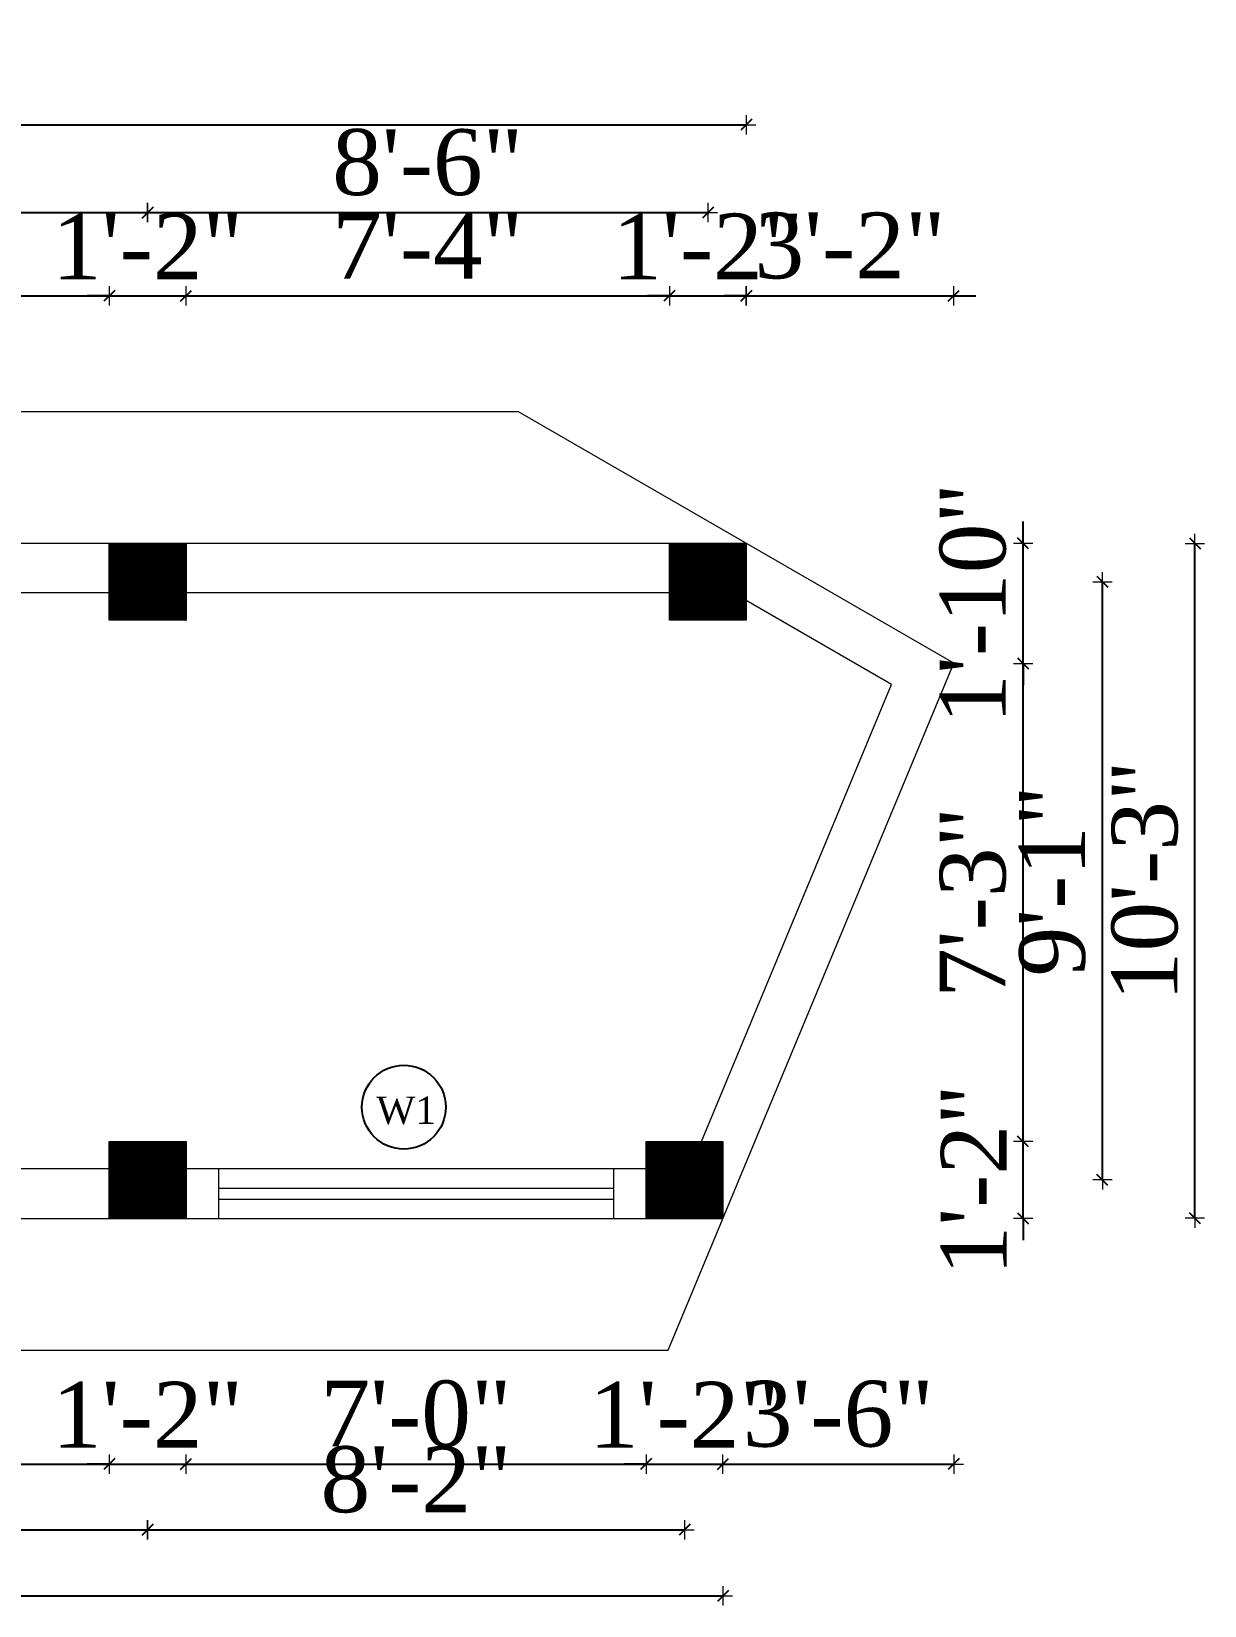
# Model space of a CAD drawing. Header units: inches. Extents: x 4069 to 291496, y -47643 to 12535.
# Drawn here: x 22242.8 to 22456.6, y 606.6 to 893.5 of the extents above; entities that cross this region are included whole.
import ezdxf

# ---------------------------------------------------------------- set-up
doc = ezdxf.new("R2010")
doc.units = ezdxf.units.IN
doc.header["$LTSCALE"] = 5
doc.header["$MEASUREMENT"] = 0
doc.layers.add('A-WALL', color=7, linetype='Continuous', lineweight=9)
doc.layers.add('Dimension', color=7, linetype='Continuous', lineweight=18)
doc.layers.add('dim line', color=7, linetype='Continuous', lineweight=15, true_color=0xfab2b2)
doc.layers.add('TEXT', color=6, linetype='Continuous')
doc.styles.add('ordinary', font='times.ttf')
doc.dimstyles.new('Copy of 96', dxfattribs={"dimtxt": 7, "dimasz": 4, "dimexe": 0.5, "dimexo": 0.5, "dimgap": 3, "dimtad": 1, "dimdec": 1, "dimzin": 11, "dimdsep": 46, "dimlunit": 4, "dimtxsty": 'ordinary', "dimblk": 'OBLIQUE', "dimcen": 0.09, "dimse1": 1, "dimse2": 1, "dimclrt": 6, "dimazin": 0, "dimtfac": 1, "dimtdec": 1, "dimtix": 1, "dimtmove": 2, "dimatfit": 3, "dimldrblk": 'leader', "dimfxl": 0.5, "dimfxlon": 1, "dimtolj": 1, "dimtzin": 0, "dimarcsym": 0})
pattern_1 = [(45, (-4104.43878, 4464.78036), (-0.08838834765, 0.08838834765), [])]

# ---------------------------------------------------------------- blocks, each defined once
blk = doc.blocks.new('oblique')
at = {"color": 0, "lineweight": -2}
blk.add_line((0.25, 0.25), (-0.25, -0.25), dxfattribs=at)
at = {"layer": 'dim line', "lineweight": 9}
for p, q in [((-0.4375, 0), (0.4375, 0)), ((0, 0.4375), (0, -0.4375))]:
    blk.add_line(p, q, dxfattribs=at)
blk = doc.blocks.new('*D220')
at = {"layer": 'A-WALL', "color": 0, "lineweight": -2, "ltscale": 5, "transparency": 16777216}
blk.add_line((22150.45, 632.4), (22256.95, 632.4), dxfattribs=at)
at = {"layer": 'Defpoints', "color": 0, "ltscale": 5, "transparency": 16777216}
for p in [(22150.45, 677.18), (22256.95, 677.18), (22256.95, 632.4)]:
    blk.add_point(p, dxfattribs=at)
at = {"layer": 'A-WALL', "color": 0, "lineweight": -2, "ltscale": 5, "transparency": 16777216, "xscale": 4, "yscale": 4, "zscale": 4, "rotation": 180}
blk.add_blockref('oblique', (22150.45, 632.4), dxfattribs=at)
at = {"layer": 'A-WALL', "color": 0, "lineweight": -2, "ltscale": 5, "transparency": 16777216, "xscale": 4, "yscale": 4, "zscale": 4}
blk.add_blockref('oblique', (22256.95, 632.4), dxfattribs=at)
at = {"layer": 'A-WALL', "color": 6, "ltscale": 5, "transparency": 16777216, "insert": (22203.7, 641.5), "char_height": 12, "attachment_point": 5, "style": 'ordinary'}
blk.add_mtext('\\A1;8\'-11"', dxfattribs=at)
blk = doc.blocks.new('_OBLIQUE')
at = {"color": 0, "linetype": 'ByBlock'}
blk.add_line((-0.5, -0.5), (0.5, 0.5), dxfattribs=at)
blk = doc.blocks.new('leader')
at = {"layer": 'Dimension'}
for p, q in [((0, -4.328), (0, 4.328)), ((-4.424, 0), (4.424, 0))]:
    blk.add_line(p, q, dxfattribs=at)
blk = doc.blocks.new('*D221')
at = {"layer": 'A-WALL', "color": 0, "lineweight": -2, "ltscale": 5, "transparency": 16777216}
for p, q in [((22256.95, 632.4), (22252.95, 632.4)), ((22256.95, 632.4), (22270.95, 632.4)), ((22270.95, 632.4), (22274.95, 632.4))]:
    blk.add_line(p, q, dxfattribs=at)
at = {"layer": 'Defpoints', "color": 0, "ltscale": 5, "transparency": 16777216}
for p in [(22256.95, 677.18), (22270.95, 677.18), (22270.95, 632.4)]:
    blk.add_point(p, dxfattribs=at)
at = {"layer": 'A-WALL', "color": 0, "lineweight": -2, "ltscale": 5, "transparency": 16777216, "xscale": 4, "yscale": 4, "zscale": 4}
blk.add_blockref('oblique', (22256.95, 632.4), dxfattribs=at)
at = {"layer": 'A-WALL', "color": 0, "lineweight": -2, "ltscale": 5, "transparency": 16777216, "xscale": 4, "yscale": 4, "zscale": 4, "rotation": 180}
blk.add_blockref('oblique', (22270.95, 632.4), dxfattribs=at)
at = {"layer": 'A-WALL', "color": 6, "ltscale": 5, "transparency": 16777216, "insert": (22263.95, 641.4), "char_height": 12, "attachment_point": 5, "style": 'ordinary'}
blk.add_mtext('\\A1;1\'-2"', dxfattribs=at)
blk = doc.blocks.new('*D222')
at = {"layer": 'A-WALL', "color": 0, "lineweight": -2, "ltscale": 5, "transparency": 16777216}
blk.add_line((22270.95, 632.4), (22354.82, 632.4), dxfattribs=at)
at = {"layer": 'Defpoints', "color": 0, "ltscale": 5, "transparency": 16777216}
for p in [(22270.95, 677.18), (22354.82, 677.18), (22354.82, 632.4)]:
    blk.add_point(p, dxfattribs=at)
at = {"layer": 'A-WALL', "color": 0, "lineweight": -2, "ltscale": 5, "transparency": 16777216, "xscale": 4, "yscale": 4, "zscale": 4, "rotation": 180}
blk.add_blockref('oblique', (22270.95, 632.4), dxfattribs=at)
at = {"layer": 'A-WALL', "color": 0, "lineweight": -2, "ltscale": 5, "transparency": 16777216, "xscale": 4, "yscale": 4, "zscale": 4}
blk.add_blockref('oblique', (22354.82, 632.4), dxfattribs=at)
at = {"layer": 'A-WALL', "color": 6, "ltscale": 5, "transparency": 16777216, "insert": (22312.88, 641.52), "char_height": 12, "attachment_point": 5, "style": 'ordinary'}
blk.add_mtext('\\A1;7\'-0"', dxfattribs=at)
blk = doc.blocks.new('*D223')
at = {"layer": 'A-WALL', "color": 0, "lineweight": -2, "ltscale": 5, "transparency": 16777216}
for p, q in [((22354.82, 632.4), (22350.82, 632.4)), ((22354.82, 632.4), (22368.82, 632.4)), ((22368.82, 632.4), (22372.82, 632.4))]:
    blk.add_line(p, q, dxfattribs=at)
at = {"layer": 'Defpoints', "color": 0, "ltscale": 5, "transparency": 16777216}
for p in [(22354.82, 677.18), (22368.82, 677.18), (22368.82, 632.4)]:
    blk.add_point(p, dxfattribs=at)
at = {"layer": 'A-WALL', "color": 0, "lineweight": -2, "ltscale": 5, "transparency": 16777216, "xscale": 4, "yscale": 4, "zscale": 4}
blk.add_blockref('oblique', (22354.82, 632.4), dxfattribs=at)
at = {"layer": 'A-WALL', "color": 0, "lineweight": -2, "ltscale": 5, "transparency": 16777216, "xscale": 4, "yscale": 4, "zscale": 4, "rotation": 180}
blk.add_blockref('oblique', (22368.82, 632.4), dxfattribs=at)
at = {"layer": 'A-WALL', "color": 6, "ltscale": 5, "transparency": 16777216, "insert": (22361.82, 641.4), "char_height": 12, "attachment_point": 5, "style": 'ordinary'}
blk.add_mtext('\\A1;1\'-2"', dxfattribs=at)
blk = doc.blocks.new('*D123')
at = {"layer": 'A-WALL', "color": 0, "lineweight": -2, "ltscale": 5, "transparency": 16777216}
blk.add_line((22143.45, 620.43), (22263.95, 620.43), dxfattribs=at)
at = {"layer": 'Defpoints', "color": 0, "ltscale": 5, "transparency": 16777216}
for p in [(22143.45, 684.18), (22263.95, 684.18), (22263.95, 620.43)]:
    blk.add_point(p, dxfattribs=at)
at = {"layer": 'A-WALL', "color": 0, "lineweight": -2, "ltscale": 5, "transparency": 16777216, "xscale": 4, "yscale": 4, "zscale": 4, "rotation": 180}
blk.add_blockref('oblique', (22143.45, 620.43), dxfattribs=at)
at = {"layer": 'A-WALL', "color": 0, "lineweight": -2, "ltscale": 5, "transparency": 16777216, "xscale": 4, "yscale": 4, "zscale": 4}
blk.add_blockref('oblique', (22263.95, 620.43), dxfattribs=at)
at = {"layer": 'A-WALL', "color": 6, "ltscale": 5, "transparency": 16777216, "insert": (22203.7, 629.53), "char_height": 12, "attachment_point": 5, "style": 'ordinary'}
blk.add_mtext('\\A1;10\'-1"', dxfattribs=at)
blk = doc.blocks.new('*D124')
at = {"layer": 'A-WALL', "color": 0, "lineweight": -2, "ltscale": 5, "transparency": 16777216}
blk.add_line((22263.95, 620.43), (22361.82, 620.43), dxfattribs=at)
at = {"layer": 'Defpoints', "color": 0, "ltscale": 5, "transparency": 16777216}
for p in [(22263.95, 684.18), (22361.82, 684.18), (22361.82, 620.43)]:
    blk.add_point(p, dxfattribs=at)
at = {"layer": 'A-WALL', "color": 0, "lineweight": -2, "ltscale": 5, "transparency": 16777216, "xscale": 4, "yscale": 4, "zscale": 4, "rotation": 180}
blk.add_blockref('oblique', (22263.95, 620.43), dxfattribs=at)
at = {"layer": 'A-WALL', "color": 0, "lineweight": -2, "ltscale": 5, "transparency": 16777216, "xscale": 4, "yscale": 4, "zscale": 4}
blk.add_blockref('oblique', (22361.82, 620.43), dxfattribs=at)
at = {"layer": 'A-WALL', "color": 6, "ltscale": 5, "transparency": 16777216, "insert": (22312.88, 629.53), "char_height": 12, "attachment_point": 5, "style": 'ordinary'}
blk.add_mtext('\\A1;8\'-2"', dxfattribs=at)
blk = doc.blocks.new('*D125')
at = {"layer": 'A-WALL', "color": 0, "lineweight": -2, "ltscale": 5, "transparency": 16777216}
blk.add_line((22015.95, 608.38), (22368.82, 608.38), dxfattribs=at)
at = {"layer": 'Defpoints', "color": 0, "ltscale": 5, "transparency": 16777216}
for p in [(22015.95, 677.18), (22368.82, 677.18), (22368.82, 608.38)]:
    blk.add_point(p, dxfattribs=at)
at = {"layer": 'A-WALL', "color": 0, "lineweight": -2, "ltscale": 5, "transparency": 16777216, "xscale": 4, "yscale": 4, "zscale": 4, "rotation": 180}
blk.add_blockref('oblique', (22015.95, 608.38), dxfattribs=at)
at = {"layer": 'A-WALL', "color": 0, "lineweight": -2, "ltscale": 5, "transparency": 16777216, "xscale": 4, "yscale": 4, "zscale": 4}
blk.add_blockref('oblique', (22368.82, 608.38), dxfattribs=at)
at = {"layer": 'A-WALL', "color": 6, "ltscale": 5, "transparency": 16777216, "insert": (22192.38, 617.5), "char_height": 12, "attachment_point": 5, "style": 'ordinary'}
blk.add_mtext('\\A1;29\'-5"', dxfattribs=at)
blk = doc.blocks.new('*D134')
at = {"layer": 'A-WALL', "color": 0, "lineweight": -2, "ltscale": 5, "transparency": 16777216}
blk.add_line((22150.45, 845.28), (22256.95, 845.28), dxfattribs=at)
at = {"layer": 'Defpoints', "color": 0, "ltscale": 5, "transparency": 16777216}
for p in [(22256.95, 845.28), (22150.45, 800.17), (22256.95, 800.17)]:
    blk.add_point(p, dxfattribs=at)
at = {"layer": 'A-WALL', "color": 0, "lineweight": -2, "ltscale": 5, "transparency": 16777216, "xscale": 4, "yscale": 4, "zscale": 4, "rotation": 180}
blk.add_blockref('oblique', (22150.45, 845.28), dxfattribs=at)
at = {"layer": 'A-WALL', "color": 0, "lineweight": -2, "ltscale": 5, "transparency": 16777216, "xscale": 4, "yscale": 4, "zscale": 4}
blk.add_blockref('oblique', (22256.95, 845.28), dxfattribs=at)
at = {"layer": 'A-WALL', "color": 6, "ltscale": 5, "transparency": 16777216, "insert": (22203.7, 854.38), "char_height": 12, "attachment_point": 5, "style": 'ordinary'}
blk.add_mtext('\\A1;8\'-11"', dxfattribs=at)
blk = doc.blocks.new('*D135')
at = {"layer": 'A-WALL', "color": 0, "lineweight": -2, "ltscale": 5, "transparency": 16777216}
for p, q in [((22256.95, 845.28), (22252.95, 845.28)), ((22256.95, 845.28), (22270.95, 845.28)), ((22270.95, 845.28), (22274.95, 845.28))]:
    blk.add_line(p, q, dxfattribs=at)
at = {"layer": 'Defpoints', "color": 0, "ltscale": 5, "transparency": 16777216}
for p in [(22270.95, 845.28), (22256.95, 800.17), (22270.95, 800.17)]:
    blk.add_point(p, dxfattribs=at)
at = {"layer": 'A-WALL', "color": 0, "lineweight": -2, "ltscale": 5, "transparency": 16777216, "xscale": 4, "yscale": 4, "zscale": 4}
blk.add_blockref('oblique', (22256.95, 845.28), dxfattribs=at)
at = {"layer": 'A-WALL', "color": 0, "lineweight": -2, "ltscale": 5, "transparency": 16777216, "xscale": 4, "yscale": 4, "zscale": 4, "rotation": 180}
blk.add_blockref('oblique', (22270.95, 845.28), dxfattribs=at)
at = {"layer": 'A-WALL', "color": 6, "ltscale": 5, "transparency": 16777216, "insert": (22263.95, 854.28), "char_height": 12, "attachment_point": 5, "style": 'ordinary'}
blk.add_mtext('\\A1;1\'-2"', dxfattribs=at)
blk = doc.blocks.new('*D136')
at = {"layer": 'A-WALL', "color": 0, "lineweight": -2, "ltscale": 5, "transparency": 16777216}
blk.add_line((22270.95, 845.28), (22359.07, 845.28), dxfattribs=at)
at = {"layer": 'Defpoints', "color": 0, "ltscale": 5, "transparency": 16777216}
for p in [(22359.07, 845.28), (22270.95, 800.17), (22359.07, 800.17)]:
    blk.add_point(p, dxfattribs=at)
at = {"layer": 'A-WALL', "color": 0, "lineweight": -2, "ltscale": 5, "transparency": 16777216, "xscale": 4, "yscale": 4, "zscale": 4, "rotation": 180}
blk.add_blockref('oblique', (22270.95, 845.28), dxfattribs=at)
at = {"layer": 'A-WALL', "color": 0, "lineweight": -2, "ltscale": 5, "transparency": 16777216, "xscale": 4, "yscale": 4, "zscale": 4}
blk.add_blockref('oblique', (22359.07, 845.28), dxfattribs=at)
at = {"layer": 'A-WALL', "color": 6, "ltscale": 5, "transparency": 16777216, "insert": (22315.01, 854.4), "char_height": 12, "attachment_point": 5, "style": 'ordinary'}
blk.add_mtext('\\A1;7\'-4"', dxfattribs=at)
blk = doc.blocks.new('*D137')
at = {"layer": 'A-WALL', "color": 0, "lineweight": -2, "ltscale": 5, "transparency": 16777216}
for p, q in [((22359.07, 845.28), (22355.07, 845.28)), ((22359.07, 845.28), (22373.07, 845.28)), ((22373.07, 845.28), (22377.07, 845.28))]:
    blk.add_line(p, q, dxfattribs=at)
at = {"layer": 'Defpoints', "color": 0, "ltscale": 5, "transparency": 16777216}
for p in [(22373.07, 845.28), (22359.07, 800.17), (22373.07, 800.17)]:
    blk.add_point(p, dxfattribs=at)
at = {"layer": 'A-WALL', "color": 0, "lineweight": -2, "ltscale": 5, "transparency": 16777216, "xscale": 4, "yscale": 4, "zscale": 4}
blk.add_blockref('oblique', (22359.07, 845.28), dxfattribs=at)
at = {"layer": 'A-WALL', "color": 0, "lineweight": -2, "ltscale": 5, "transparency": 16777216, "xscale": 4, "yscale": 4, "zscale": 4, "rotation": 180}
blk.add_blockref('oblique', (22373.07, 845.28), dxfattribs=at)
at = {"layer": 'A-WALL', "color": 6, "ltscale": 5, "transparency": 16777216, "insert": (22366.07, 854.28), "char_height": 12, "attachment_point": 5, "style": 'ordinary'}
blk.add_mtext('\\A1;1\'-2"', dxfattribs=at)
blk = doc.blocks.new('*D138')
at = {"layer": 'A-WALL', "color": 0, "lineweight": -2, "ltscale": 5, "transparency": 16777216}
for p, q in [((22373.07, 845.28), (22369.07, 845.28)), ((22373.07, 845.28), (22410.89, 845.28)), ((22410.89, 845.28), (22414.89, 845.28))]:
    blk.add_line(p, q, dxfattribs=at)
at = {"layer": 'Defpoints', "color": 0, "ltscale": 5, "transparency": 16777216}
for p in [(22410.89, 845.28), (22373.07, 800.17), (22410.89, 778.31)]:
    blk.add_point(p, dxfattribs=at)
at = {"layer": 'A-WALL', "color": 0, "lineweight": -2, "ltscale": 5, "transparency": 16777216, "xscale": 4, "yscale": 4, "zscale": 4}
blk.add_blockref('oblique', (22373.07, 845.28), dxfattribs=at)
at = {"layer": 'A-WALL', "color": 0, "lineweight": -2, "ltscale": 5, "transparency": 16777216, "xscale": 4, "yscale": 4, "zscale": 4, "rotation": 180}
blk.add_blockref('oblique', (22410.89, 845.28), dxfattribs=at)
at = {"layer": 'A-WALL', "color": 6, "ltscale": 5, "transparency": 16777216, "insert": (22391.98, 854.38), "char_height": 12, "attachment_point": 5, "style": 'ordinary'}
blk.add_mtext('\\A1;3\'-2"', dxfattribs=at)
blk = doc.blocks.new('*D139')
at = {"layer": 'A-WALL', "color": 0, "lineweight": -2, "ltscale": 5, "transparency": 16777216}
blk.add_line((22368.82, 632.4), (22410.89, 632.4), dxfattribs=at)
at = {"layer": 'Defpoints', "color": 0, "ltscale": 5, "transparency": 16777216}
for p in [(22410.89, 778.31), (22368.82, 677.18), (22410.89, 632.4)]:
    blk.add_point(p, dxfattribs=at)
at = {"layer": 'A-WALL', "color": 0, "lineweight": -2, "ltscale": 5, "transparency": 16777216, "xscale": 4, "yscale": 4, "zscale": 4, "rotation": 180}
blk.add_blockref('oblique', (22368.82, 632.4), dxfattribs=at)
at = {"layer": 'A-WALL', "color": 0, "lineweight": -2, "ltscale": 5, "transparency": 16777216, "xscale": 4, "yscale": 4, "zscale": 4}
blk.add_blockref('oblique', (22410.89, 632.4), dxfattribs=at)
at = {"layer": 'A-WALL', "color": 6, "ltscale": 5, "transparency": 16777216, "insert": (22389.85, 641.5), "char_height": 12, "attachment_point": 5, "style": 'ordinary'}
blk.add_mtext('\\A1;3\'-6"', dxfattribs=at)
blk = doc.blocks.new('*D141')
at = {"layer": 'A-WALL', "color": 0, "lineweight": -2, "ltscale": 5, "transparency": 16777216}
blk.add_line((22143.45, 860.46), (22263.95, 860.46), dxfattribs=at)
at = {"layer": 'Defpoints', "color": 0, "ltscale": 5, "transparency": 16777216}
for p in [(22263.95, 860.46), (22143.45, 793.17), (22263.95, 793.17)]:
    blk.add_point(p, dxfattribs=at)
at = {"layer": 'A-WALL', "color": 0, "lineweight": -2, "ltscale": 5, "transparency": 16777216, "xscale": 4, "yscale": 4, "zscale": 4, "rotation": 180}
blk.add_blockref('oblique', (22143.45, 860.46), dxfattribs=at)
at = {"layer": 'A-WALL', "color": 0, "lineweight": -2, "ltscale": 5, "transparency": 16777216, "xscale": 4, "yscale": 4, "zscale": 4}
blk.add_blockref('oblique', (22263.95, 860.46), dxfattribs=at)
at = {"layer": 'A-WALL', "color": 6, "ltscale": 5, "transparency": 16777216, "insert": (22203.7, 869.56), "char_height": 12, "attachment_point": 5, "style": 'ordinary'}
blk.add_mtext('\\A1;10\'-1"', dxfattribs=at)
blk = doc.blocks.new('*D142')
at = {"layer": 'A-WALL', "color": 0, "lineweight": -2, "ltscale": 5, "transparency": 16777216}
blk.add_line((22263.95, 860.46), (22366.07, 860.46), dxfattribs=at)
at = {"layer": 'Defpoints', "color": 0, "ltscale": 5, "transparency": 16777216}
for p in [(22366.07, 860.46), (22263.95, 793.17), (22366.07, 793.17)]:
    blk.add_point(p, dxfattribs=at)
at = {"layer": 'A-WALL', "color": 0, "lineweight": -2, "ltscale": 5, "transparency": 16777216, "xscale": 4, "yscale": 4, "zscale": 4, "rotation": 180}
blk.add_blockref('oblique', (22263.95, 860.46), dxfattribs=at)
at = {"layer": 'A-WALL', "color": 0, "lineweight": -2, "ltscale": 5, "transparency": 16777216, "xscale": 4, "yscale": 4, "zscale": 4}
blk.add_blockref('oblique', (22366.07, 860.46), dxfattribs=at)
at = {"layer": 'A-WALL', "color": 6, "ltscale": 5, "transparency": 16777216, "insert": (22315.01, 869.56), "char_height": 12, "attachment_point": 5, "style": 'ordinary'}
blk.add_mtext('\\A1;8\'-6"', dxfattribs=at)
blk = doc.blocks.new('*D143')
at = {"layer": 'A-WALL', "color": 0, "lineweight": -2, "ltscale": 5, "transparency": 16777216}
blk.add_line((22014.91, 876.46), (22373.07, 876.46), dxfattribs=at)
at = {"layer": 'Defpoints', "color": 0, "ltscale": 5, "transparency": 16777216}
for p in [(22373.07, 876.46), (22014.91, 800.17), (22373.07, 800.17)]:
    blk.add_point(p, dxfattribs=at)
at = {"layer": 'A-WALL', "color": 0, "lineweight": -2, "ltscale": 5, "transparency": 16777216, "xscale": 4, "yscale": 4, "zscale": 4, "rotation": 180}
blk.add_blockref('oblique', (22014.91, 876.46), dxfattribs=at)
at = {"layer": 'A-WALL', "color": 0, "lineweight": -2, "ltscale": 5, "transparency": 16777216, "xscale": 4, "yscale": 4, "zscale": 4}
blk.add_blockref('oblique', (22373.07, 876.46), dxfattribs=at)
at = {"layer": 'A-WALL', "color": 6, "ltscale": 5, "transparency": 16777216, "insert": (22193.99, 885.58), "char_height": 12, "attachment_point": 5, "style": 'ordinary'}
blk.add_mtext('\\A1;29\'-10"', dxfattribs=at)
blk = doc.blocks.new('*D144')
at = {"layer": 'A-WALL', "color": 0, "lineweight": -2, "ltscale": 5, "transparency": 16777216}
for p, q in [((22423.52, 691.18), (22423.52, 695.18)), ((22423.52, 677.18), (22423.52, 691.18)), ((22423.52, 677.18), (22423.52, 673.18))]:
    blk.add_line(p, q, dxfattribs=at)
at = {"layer": 'Defpoints', "color": 0, "ltscale": 5, "transparency": 16777216}
for p in [(22368.82, 691.18), (22423.52, 691.18), (22368.82, 677.18)]:
    blk.add_point(p, dxfattribs=at)
at = {"layer": 'A-WALL', "color": 0, "lineweight": -2, "ltscale": 5, "transparency": 16777216, "xscale": 4, "yscale": 4, "zscale": 4}
for p, rotation in [((22423.52, 691.18), 270), ((22423.52, 677.18), 90)]:
    blk.add_blockref('oblique', p, dxfattribs=dict(at, rotation=rotation))
at = {"layer": 'A-WALL', "color": 6, "ltscale": 5, "transparency": 16777216, "insert": (22414.52, 684.18), "char_height": 12, "attachment_point": 5, "rotation": 90, "style": 'ordinary'}
blk.add_mtext('\\A1;1\'-2"', dxfattribs=at)
blk = doc.blocks.new('*D145')
at = {"layer": 'A-WALL', "color": 0, "lineweight": -2, "ltscale": 5, "transparency": 16777216}
blk.add_line((22423.52, 691.18), (22423.52, 778.31), dxfattribs=at)
at = {"layer": 'Defpoints', "color": 0, "ltscale": 5, "transparency": 16777216}
for p in [(22410.89, 778.31), (22423.52, 778.31), (22368.82, 691.18)]:
    blk.add_point(p, dxfattribs=at)
at = {"layer": 'A-WALL', "color": 0, "lineweight": -2, "ltscale": 5, "transparency": 16777216, "xscale": 4, "yscale": 4, "zscale": 4}
for p, rotation in [((22423.52, 778.31), 90), ((22423.52, 691.18), 270)]:
    blk.add_blockref('oblique', p, dxfattribs=dict(at, rotation=rotation))
at = {"layer": 'A-WALL', "color": 6, "ltscale": 5, "transparency": 16777216, "insert": (22414.4, 734.75), "char_height": 12, "attachment_point": 5, "rotation": 90, "style": 'ordinary'}
blk.add_mtext('\\A1;7\'-3"', dxfattribs=at)
blk = doc.blocks.new('*D146')
at = {"layer": 'A-WALL', "color": 0, "lineweight": -2, "ltscale": 5, "transparency": 16777216}
for p, q in [((22423.52, 800.17), (22423.52, 804.17)), ((22423.52, 778.31), (22423.52, 800.17)), ((22423.52, 778.31), (22423.52, 774.31))]:
    blk.add_line(p, q, dxfattribs=at)
at = {"layer": 'Defpoints', "color": 0, "ltscale": 5, "transparency": 16777216}
for p in [(22373.07, 800.17), (22423.52, 800.17), (22410.89, 778.31)]:
    blk.add_point(p, dxfattribs=at)
at = {"layer": 'A-WALL', "color": 0, "lineweight": -2, "ltscale": 5, "transparency": 16777216, "xscale": 4, "yscale": 4, "zscale": 4}
for p, rotation in [((22423.52, 800.17), 270), ((22423.52, 778.31), 90)]:
    blk.add_blockref('oblique', p, dxfattribs=dict(at, rotation=rotation))
at = {"layer": 'A-WALL', "color": 6, "ltscale": 5, "transparency": 16777216, "insert": (22414.42, 789.24), "char_height": 12, "attachment_point": 5, "rotation": 90, "style": 'ordinary'}
blk.add_mtext('\\A1;1\'-10"', dxfattribs=at)
blk = doc.blocks.new('*D147')
at = {"layer": 'A-WALL', "color": 0, "lineweight": -2, "ltscale": 5, "transparency": 16777216}
blk.add_line((22437.99, 684.18), (22437.99, 793.17), dxfattribs=at)
at = {"layer": 'Defpoints', "color": 0, "ltscale": 5, "transparency": 16777216}
for p in [(22366.07, 793.17), (22437.99, 793.17), (22361.82, 684.18)]:
    blk.add_point(p, dxfattribs=at)
at = {"layer": 'A-WALL', "color": 0, "lineweight": -2, "ltscale": 5, "transparency": 16777216, "xscale": 4, "yscale": 4, "zscale": 4}
for p, rotation in [((22437.99, 793.17), 90), ((22437.99, 684.18), 270)]:
    blk.add_blockref('oblique', p, dxfattribs=dict(at, rotation=rotation))
at = {"layer": 'A-WALL', "color": 6, "ltscale": 5, "transparency": 16777216, "insert": (22428.87, 738.67), "char_height": 12, "attachment_point": 5, "rotation": 90, "style": 'ordinary'}
blk.add_mtext('\\A1;9\'-1"', dxfattribs=at)
blk = doc.blocks.new('*D148')
at = {"layer": 'A-WALL', "color": 0, "lineweight": -2, "ltscale": 5, "transparency": 16777216}
blk.add_line((22454.84, 677.18), (22454.84, 800.17), dxfattribs=at)
at = {"layer": 'Defpoints', "color": 0, "ltscale": 5, "transparency": 16777216}
for p in [(22373.07, 800.17), (22454.84, 800.17), (22368.82, 677.18)]:
    blk.add_point(p, dxfattribs=at)
at = {"layer": 'A-WALL', "color": 0, "lineweight": -2, "ltscale": 5, "transparency": 16777216, "xscale": 4, "yscale": 4, "zscale": 4}
for p, rotation in [((22454.84, 800.17), 90), ((22454.84, 677.18), 270)]:
    blk.add_blockref('oblique', p, dxfattribs=dict(at, rotation=rotation))
at = {"layer": 'A-WALL', "color": 6, "ltscale": 5, "transparency": 16777216, "insert": (22445.74, 738.67), "char_height": 12, "attachment_point": 5, "rotation": 90, "style": 'ordinary'}
blk.add_mtext('\\A1;10\'-3"', dxfattribs=at)

msp = doc.modelspace()

# ---------------------------------------------------------------- hatches: boundary and pattern name
at = {"layer": 'A-WALL', "ltscale": 5}
h = msp.add_hatch(dxfattribs=at)
h.set_pattern_fill('ANSI31', color=256)
h.set_pattern_definition(pattern_1)
h.paths.add_polyline_path([(22270.9501, 786.16908), (22270.9501, 800.16908), (22256.9501, 800.16908), (22256.9501, 786.16908)])
h = msp.add_hatch(dxfattribs=at)
h.set_pattern_fill('ANSI31', color=256)
h.set_pattern_definition(pattern_1)
h.paths.add_polyline_path([(22373.07091, 800.16908), (22359.07091, 800.16908), (22359.07091, 786.16908), (22373.07091, 786.16908)])
h = msp.add_hatch(dxfattribs=at)
h.set_pattern_fill('ANSI31', color=256)
h.set_pattern_definition(pattern_1)
h.paths.add_polyline_path([(22256.9501, 677.17881), (22270.9501, 677.17881), (22270.9501, 691.17881), (22256.9501, 691.17881)])
h = msp.add_hatch(dxfattribs=at)
h.set_pattern_fill('ANSI31', color=256)
h.set_pattern_definition(pattern_1)
h.paths.add_polyline_path([(22368.81605, 691.17881), (22354.81605, 691.17881), (22354.81605, 677.17881), (22368.81605, 677.17881)])

# ---------------------------------------------------------------- linework, layer by layer
for p, q in [((22331.53992, 824.16908), (22014.70386, 824.16908)), ((22410.88868, 778.31489), (22331.53992, 824.16908)), ((22373.07091, 800.16908), (22014.90734, 800.16908)), ((22256.9501, 791.16908), (22150.4501, 791.16908)), ((22359.07091, 791.16908), (22270.9501, 791.16908)), ((22399.54403, 774.47606), (22373.07091, 789.77439)), ((22358.83205, 653.17881), (22410.88868, 778.31489)), ((22364.89236, 691.17881), (22399.54403, 774.47606)), ((22256.9501, 686.17881), (22150.4501, 686.17881)), ((22354.81605, 686.17881), (22270.9501, 686.17881)), ((22276.88308, 686.17881), (22276.88308, 677.17881)), ((22348.88308, 686.17881), (22348.88308, 677.17881)), ((22276.88308, 682.67881), (22348.88308, 682.67881)), ((22276.88308, 680.67881), (22348.88308, 680.67881)), ((22015.9501, 677.17881), (22368.81605, 677.17881)), ((22016.15358, 653.17881), (22358.83205, 653.17881))]:
    msp.add_line(p, q, dxfattribs=at)
at = {"layer": 'A-WALL', "ltscale": 5, "elevation": -58.16904}
for points in [[(22256.9501, 800.16908), (22270.9501, 800.16908), (22270.9501, 786.16908), (22256.9501, 786.16908)], [(22359.07091, 800.16908), (22373.07091, 800.16908), (22373.07091, 786.16908), (22359.07091, 786.16908)], [(22256.9501, 691.17881), (22270.9501, 691.17881), (22270.9501, 677.17881), (22256.9501, 677.17881)], [(22354.81605, 691.17881), (22368.81605, 691.17881), (22368.81605, 677.17881), (22354.81605, 677.17881)]]:
    msp.add_lwpolyline(points, close=True, dxfattribs=at)
at = {"layer": 'TEXT'}
msp.add_circle((22310.66151, 697.44308, -58.16904), 7.64038, dxfattribs=at)

# ---------------------------------------------------------------- texts
at = {"layer": 'TEXT', "style": 'ordinary'}
msp.add_text('W1', height=5, rotation=0.0003881, dxfattribs=at).set_placement((22305.62851, 694.37897, -58.16904))

# ---------------------------------------------------------------- dimensions: what is measured, and where the dimension line sits
at = {"layer": 'A-WALL', "ltscale": 5}
for base, p1, p2, picture, middle in [((22373.07091, 876.45669, -58.16904), (22014.90734, 800.16908, -58.16904), (22373.07091, 800.16908, -58.16904), '*D143', (22193.98913, 885.57781, -58.16904)), ((22263.9501006573, 860.4557297112, -58.169039764), (22143.4501006573, 793.1690846504, -58.169039764), (22263.9501006573, 793.1690846504, -58.169039764), '*D141', (22203.7001006573, 869.5595509081, -58.169039764)), ((22366.07091, 860.45573, -58.16904), (22263.9501, 793.16908, -58.16904), (22366.07091, 793.16908, -58.16904), '*D142', (22315.01051, 869.55955, -58.16904)), ((22256.9501006573, 845.2794653093, -58.169039764), (22150.4501006573, 800.1690846504, -58.169039764), (22256.9501006573, 800.1690846504, -58.169039764), '*D134', (22203.7001006573, 854.3832865061, -58.169039764)), ((22270.9501, 845.27947, -58.16904), (22256.9501, 800.16908, -58.16904), (22270.9501, 800.16908, -58.16904), '*D135', (22263.9501, 854.27947, -58.16904)), ((22359.07091, 845.27947, -58.16904), (22270.9501, 800.16908, -58.16904), (22359.07091, 800.16908, -58.16904), '*D136', (22315.01051, 854.40059, -58.16904)), ((22373.07091, 845.27947, -58.16904), (22359.07091, 800.16908, -58.16904), (22373.07091, 800.16908, -58.16904), '*D137', (22366.07091, 854.27947, -58.16904)), ((22410.88868, 845.27947, -58.16904), (22373.07091, 800.16908, -58.16904), (22410.88868, 778.31489, -58.16904), '*D138', (22391.9798, 854.38329, -58.16904)), ((22410.88868, 632.39939, -58.16904), (22368.81605, 677.17881, -58.16904), (22410.88868, 778.31489, -58.16904), '*D139', (22389.85237, 641.50322, -58.16904)), ((22263.9501006573, 620.426721207, -58.169039764), (22143.4501006573, 684.178814525, -58.169039764), (22263.9501006573, 684.178814525, -58.169039764), '*D123', (22203.7001006573, 629.5305424039, -58.169039764)), ((22361.81605, 620.42672, -58.16904), (22263.9501, 684.17881, -58.16904), (22361.81605, 684.17881, -58.16904), '*D124', (22312.88308, 629.53054, -58.16904)), ((22368.81605, 608.37559, -58.16904), (22015.9501, 677.17881, -58.16904), (22368.81605, 677.17881, -58.16904), '*D125', (22192.38308, 617.49672, -58.16904)), ((22256.9501006573, 632.3993939212, -58.169039764), (22150.4501006573, 677.178814525, -58.169039764), (22256.9501006573, 677.178814525, -58.169039764), '*D220', (22203.7001006573, 641.503215118, -58.169039764)), ((22270.9501, 632.39939, -58.16904), (22256.9501, 677.17881, -58.16904), (22270.9501, 677.17881, -58.16904), '*D221', (22263.9501, 641.39939, -58.16904)), ((22354.81605, 632.39939, -58.16904), (22270.9501, 677.17881, -58.16904), (22354.81605, 677.17881, -58.16904), '*D222', (22312.88308, 641.52052, -58.16904)), ((22368.81605, 632.39939, -58.16904), (22354.81605, 677.17881, -58.16904), (22368.81605, 677.17881, -58.16904), '*D223', (22361.81605, 641.39939, -58.16904))]:
    dim = msp.add_linear_dim(base=base, p1=p1, p2=p2, dimstyle='Copy of 96', override={"dimtxt": 12, "dimdec": 0, "dimblk": 'oblique', "dimtdec": 0, "dimarcsym": 1}, dxfattribs=at)
    dim.commit()
    dim.dimension.update_dxf_attribs({"geometry": picture, "text_midpoint": middle})
for base, p1, p2, picture, middle in [((22423.5223, 800.16908, -58.16904), (22410.88868, 778.31489, -58.16904), (22373.07091, 800.16908, -58.16904), '*D146', (22414.41848, 789.24199, -58.16904)), ((22454.84364, 800.16908, -58.16904), (22368.81605, 677.17881, -58.16904), (22373.07091, 800.16908, -58.16904), '*D148', (22445.73982, 738.67395, -58.16904)), ((22437.98661, 793.16908, -58.16904), (22361.81605, 684.17881, -58.16904), (22366.07091, 793.16908, -58.16904), '*D147', (22428.86549, 738.67395, -58.16904)), ((22423.5223, 778.31489, -58.16904), (22368.81605, 691.17881, -58.16904), (22410.88868, 778.31489, -58.16904), '*D145', (22414.40117, 734.74685, -58.16904)), ((22423.5223, 691.17881, -58.16904), (22368.81605, 677.17881, -58.16904), (22368.81605, 691.17881, -58.16904), '*D144', (22414.5223, 684.17881, -58.16904))]:
    dim = msp.add_linear_dim(base=base, p1=p1, p2=p2, angle=90, dimstyle='Copy of 96', override={"dimtxt": 12, "dimdec": 0, "dimblk": 'oblique', "dimtdec": 0, "dimarcsym": 1}, dxfattribs=at)
    dim.commit()
    dim.dimension.update_dxf_attribs({"geometry": picture, "text_midpoint": middle})

doc.saveas('drawing.dxf')
